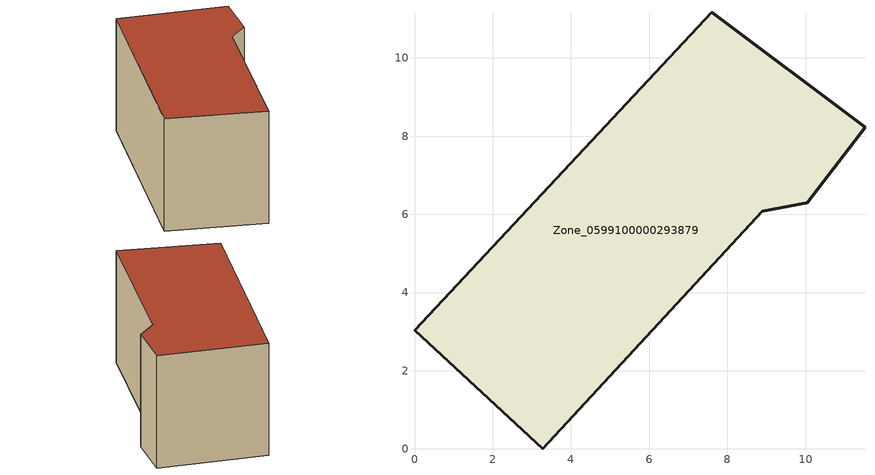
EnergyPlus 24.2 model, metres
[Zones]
Zone_0599100000293879
 floor ground (C_G): 0,3.03 7.6,11.18 11.52,8.23 10.04,6.3 8.89,6.08 3.28,0 z0
 wall outside (C_F): 10.04,6.3 11.52,8.23 7.6,11.18 0,3.03 3.28,0 8.89,6.08 10.04,6.3 z0:5.1
 roof outside (C_R): 3.28,0 8.89,6.08 10.04,6.3 11.52,8.23 7.6,11.18 0,3.03 z5.1
[BUILDING]
Pand.0599100000293879: North Axis=0; Terrain=City; Loads Convergence Tolerance Value=0.04; Temperature Convergence Tolerance Value=0.4; Solar Distribution=FullExterior; Maximum Number of Warmup Days=25; Minimum Number of Warmup Days=1
[Site:Location]
Rotterdam.The.Hague.AP_ZH_NLD Design_Conditions: Latitude=51.96; Longitude=4.45; Time Zone=1; Elevation=-4.5
[SITE:GROUNDTEMPERATURE:BUILDINGSURFACE]
18, 18, 18, 18, 18, 18, 18, 18, 18, 18, 18, 18
[MATERIAL] Thermal Absorptance=0.9; Solar Absorptance=0.7; Visible Absorptance=0.7
Name | Roughness | Thickness | Conductivity | Density | Specific Heat
G.TC.1946 | MediumSmooth | 0.15 | 1 | 540 | 1210
F.TC.1946 | Rough | 0.3 | 0.857143 | 1920 | 840
R.TC.1946 | MediumRough | 0.2 | 0.909091 | 1500 | 1000
[CONSTRUCTION]
C_G: G.TC.1946
C_F: F.TC.1946
C_R: R.TC.1946
[ZONE]
Zone_0599100000293879: Type=1; Multiplier=1; Ceiling Height=Autocalculate; Volume=Autocalculate; Floor Area=autocalculate; Part of Total Floor Area=Yes
[ZONEINFILTRATION:DESIGNFLOWRATE]
Infil_Zone_0599100000293879: Zone or ZoneList or Space or SpaceList=Zone_0599100000293879; Schedule=AlwaysOn; Design Flow Rate Calculation Method=Flow/Area; Flow Rate per Floor Area=0.003; Constant Term Coefficient=1; Temperature Term Coefficient=0; Velocity Term Coefficient=0; Velocity Squared Term Coefficient=0
[HVACTEMPLATE:ZONE:IDEALLOADSAIRSYSTEM]
Zone_0599100000293879: Maximum Heating Supply Air Temperature=50; Minimum Cooling Supply Air Temperature=13; Maximum Heating Supply Air Humidity Ratio=0.0156; Minimum Cooling Supply Air Humidity Ratio=0.0077; Heating Limit=NoLimit; Cooling Limit=NoLimit; Dehumidification Control Type=ConstantSensibleHeatRatio; Cooling Sensible Heat Ratio=0.7; Dehumidification Setpoint=60; Humidification Control Type=None; Humidification Setpoint=30; Outdoor Air Method=None; Outdoor Air Flow Rate per Person=0.00944; Outdoor Air Flow Rate per Zone Floor Area=0; Outdoor Air Flow Rate per Zone=0; Demand Controlled Ventilation Type=None; Outdoor Air Economizer Type=NoEconomizer; Heat Recovery Type=None; Sensible Heat Recovery Effectiveness=0.7; Latent Heat Recovery Effectiveness=0.65
[ZONECONTROL:THERMOSTAT]
ThermostatControl_Zone_0599100000293879: Zone or ZoneList=Zone_0599100000293879; Control Type Schedule=DualSetpointControlType; Control 1=Thermostat_Zone_0599100000293879; Temperature Difference Between Cutout And Setpoint=0
[THERMOSTATSETPOINT:DUALSETPOINT]
Thermostat_Zone_0599100000293879: Heating Setpoint Temperature Schedule=HeatingSetpoint_Zone_0599100000293879; Cooling Setpoint Temperature Schedule=CoolingSetpoint_Zone_0599100000293879
[SCHEDULE:COMPACT]
HeatingSetpoint_Zone_0599100000293879: Through: 12/31, For: AllDays, Until: 24:00, 21
CoolingSetpoint_Zone_0599100000293879: Through: 12/31, For: AllDays, Until: 24:00, 24
DualSetpointControlType: Through: 12/31, For: AllDays, Until: 24:00, 4
AlwaysOn: Through: 12/31, For: AllDays, Until: 24:00, 1
